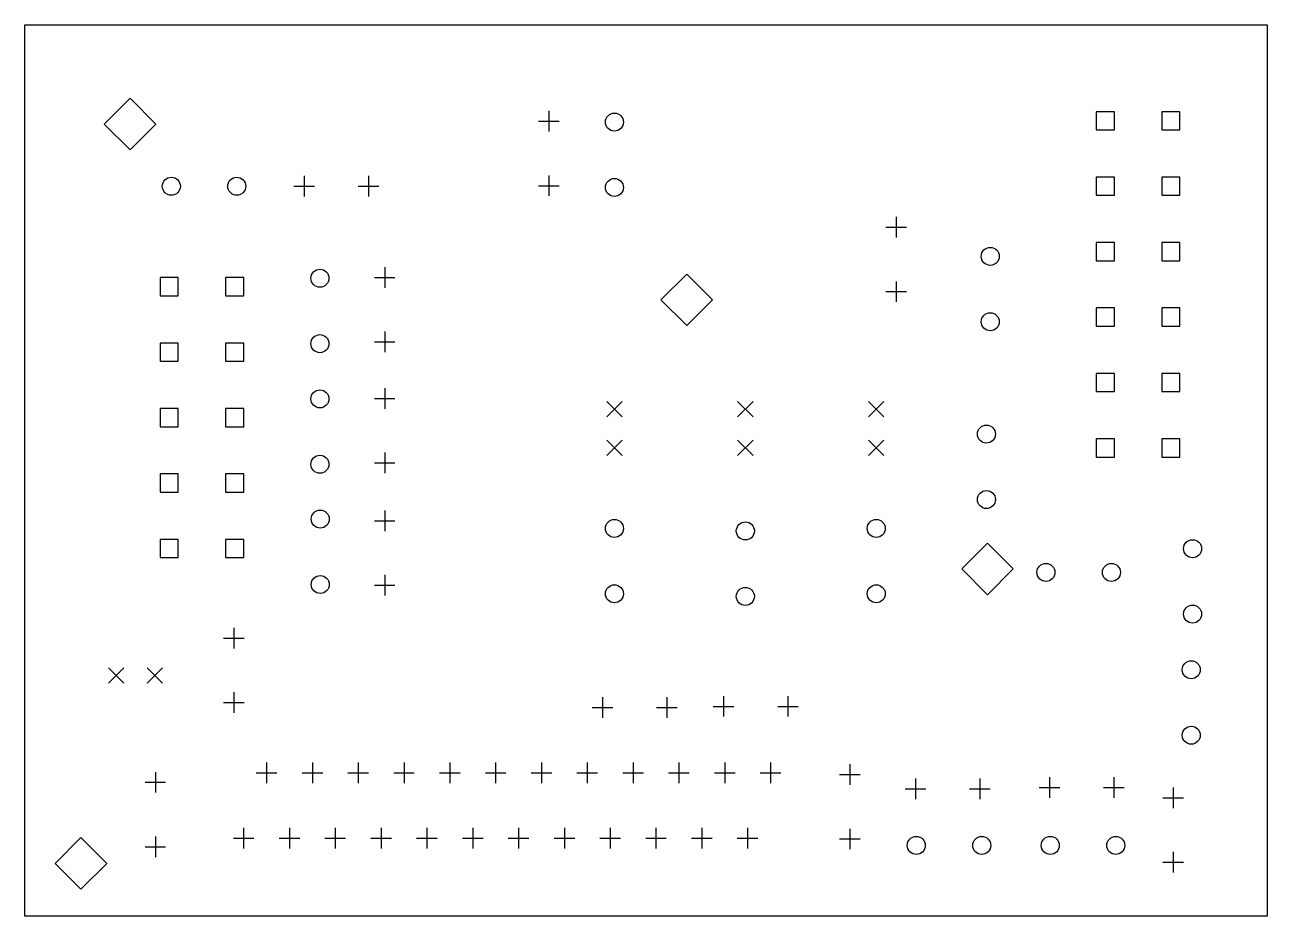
# Model space of a CAD drawing. Extents: x 4.74 to 6.8, y -5.02 to -2.92.
# Drawn here: x 4.824 to 6.722, y -4.287 to -2.925 of the extents above; entities that cross this region are included whole.
import ezdxf

# ---------------------------------------------------------------- set-up
doc = ezdxf.new("R2010")
doc.units = 0
doc.header["$MEASUREMENT"] = 0
doc.layers.add('BLACK', color=7, linetype='CONTINUOUS')

msp = doc.modelspace()

# ---------------------------------------------------------------- linework, layer by layer
at = {"layer": 'BLACK', "linetype": 'CONTINUOUS'}
for p, q in [((4.82425, -2.92486), (6.72224, -2.92486)), ((4.82425, -4.28726), (4.82425, -2.92486)), ((6.72224, -2.92486), (6.72224, -4.28726)), ((4.985, -3.03715), (4.94563, -3.07652)), ((5.02437, -3.07652), (4.985, -3.03715)), ((5.60925, -3.0723), (5.64075, -3.0723)), ((5.625, -3.05656), (5.625, -3.08805)), ((6.48892, -3.0576), (6.46108, -3.0576)), ((6.46108, -3.0576), (6.46108, -3.08544)), ((6.48892, -3.08544), (6.48892, -3.0576)), ((6.58892, -3.0576), (6.56108, -3.0576)), ((6.56108, -3.0576), (6.56108, -3.08544)), ((6.58892, -3.08544), (6.58892, -3.0576)), ((4.94563, -3.07652), (4.985, -3.11589)), ((4.985, -3.11589), (5.02437, -3.07652)), ((6.46108, -3.08544), (6.48892, -3.08544)), ((6.56108, -3.08544), (6.58892, -3.08544)), ((5.25079, -3.15577), (5.25079, -3.18726)), ((5.34921, -3.15577), (5.34921, -3.18726)), ((5.625, -3.15498), (5.625, -3.18648)), ((6.48892, -3.1576), (6.46108, -3.1576)), ((6.46108, -3.1576), (6.46108, -3.18544)), ((6.48892, -3.18544), (6.48892, -3.1576)), ((6.58892, -3.1576), (6.56108, -3.1576)), ((6.56108, -3.1576), (6.56108, -3.18544)), ((6.58892, -3.18544), (6.58892, -3.1576)), ((5.23504, -3.17152), (5.26654, -3.17152)), ((5.33346, -3.17152), (5.36496, -3.17152)), ((5.60925, -3.17073), (5.64075, -3.17073)), ((6.46108, -3.18544), (6.48892, -3.18544)), ((6.56108, -3.18544), (6.58892, -3.18544)), ((6.15551, -3.2185), (6.15551, -3.25)), ((6.13976, -3.23425), (6.17126, -3.23425)), ((6.48892, -3.2576), (6.46108, -3.2576)), ((6.46108, -3.2576), (6.46108, -3.28544)), ((6.48892, -3.28544), (6.48892, -3.2576)), ((6.58892, -3.2576), (6.56108, -3.2576)), ((6.56108, -3.2576), (6.56108, -3.28544)), ((6.58892, -3.28544), (6.58892, -3.2576)), ((5.37402, -3.29528), (5.37402, -3.32677)), ((6.46108, -3.28544), (6.48892, -3.28544)), ((6.56108, -3.28544), (6.58892, -3.28544)), ((5.05872, -3.31128), (5.03088, -3.31128)), ((5.03088, -3.31128), (5.03088, -3.33912)), ((5.05872, -3.33912), (5.05872, -3.31128)), ((5.15872, -3.31128), (5.13088, -3.31128)), ((5.13088, -3.31128), (5.13088, -3.33912)), ((5.15872, -3.33912), (5.15872, -3.31128)), ((5.35827, -3.31102), (5.38976, -3.31102)), ((5.83543, -3.30591), (5.79606, -3.34528)), ((5.8748, -3.34528), (5.83543, -3.30591)), ((6.15551, -3.31693), (6.15551, -3.34843)), ((5.03088, -3.33912), (5.05872, -3.33912)), ((5.13088, -3.33912), (5.15872, -3.33912)), ((6.13976, -3.33268), (6.17126, -3.33268)), ((5.79606, -3.34528), (5.83543, -3.38465)), ((5.83543, -3.38465), (5.8748, -3.34528)), ((6.48892, -3.3576), (6.46108, -3.3576)), ((6.46108, -3.3576), (6.46108, -3.38544)), ((6.48892, -3.38544), (6.48892, -3.3576)), ((6.58892, -3.3576), (6.56108, -3.3576)), ((6.56108, -3.3576), (6.56108, -3.38544)), ((6.58892, -3.38544), (6.58892, -3.3576)), ((5.37402, -3.3937), (5.37402, -3.4252)), ((6.46108, -3.38544), (6.48892, -3.38544)), ((6.56108, -3.38544), (6.58892, -3.38544)), ((5.05872, -3.41128), (5.03088, -3.41128)), ((5.03088, -3.41128), (5.03088, -3.43912)), ((5.05872, -3.43912), (5.05872, -3.41128)), ((5.15872, -3.41128), (5.13088, -3.41128)), ((5.13088, -3.41128), (5.13088, -3.43912)), ((5.15872, -3.43912), (5.15872, -3.41128)), ((5.35827, -3.40945), (5.38976, -3.40945)), ((5.03088, -3.43912), (5.05872, -3.43912)), ((5.13088, -3.43912), (5.15872, -3.43912)), ((6.48892, -3.4576), (6.46108, -3.4576)), ((6.46108, -3.4576), (6.46108, -3.48544)), ((6.48892, -3.48544), (6.48892, -3.4576)), ((6.58892, -3.4576), (6.56108, -3.4576)), ((6.56108, -3.4576), (6.56108, -3.48544)), ((6.58892, -3.48544), (6.58892, -3.4576)), ((5.37402, -3.48031), (5.37402, -3.51181)), ((6.46108, -3.48544), (6.48892, -3.48544)), ((6.56108, -3.48544), (6.58892, -3.48544)), ((5.05872, -3.51128), (5.03088, -3.51128)), ((5.03088, -3.51128), (5.03088, -3.53912)), ((5.05872, -3.53912), (5.05872, -3.51128)), ((5.15872, -3.51128), (5.13088, -3.51128)), ((5.13088, -3.51128), (5.13088, -3.53912)), ((5.15872, -3.53912), (5.15872, -3.51128)), ((5.35827, -3.49606), (5.38976, -3.49606)), ((5.71319, -3.50065), (5.73681, -3.52427)), ((5.73681, -3.50065), (5.71319, -3.52427)), ((5.91319, -3.50065), (5.93681, -3.52427)), ((5.93681, -3.50065), (5.91319, -3.52427)), ((6.11319, -3.50065), (6.13681, -3.52427)), ((6.13681, -3.50065), (6.11319, -3.52427)), ((5.03088, -3.53912), (5.05872, -3.53912)), ((5.13088, -3.53912), (5.15872, -3.53912)), ((5.71319, -3.5597), (5.73681, -3.58333)), ((5.73681, -3.5597), (5.71319, -3.58333)), ((5.91319, -3.5597), (5.93681, -3.58333)), ((5.93681, -3.5597), (5.91319, -3.58333)), ((6.11319, -3.5597), (6.13681, -3.58333)), ((6.13681, -3.5597), (6.11319, -3.58333)), ((6.48892, -3.5576), (6.46108, -3.5576)), ((6.46108, -3.5576), (6.46108, -3.58544)), ((6.48892, -3.58544), (6.48892, -3.5576)), ((6.58892, -3.5576), (6.56108, -3.5576)), ((6.56108, -3.5576), (6.56108, -3.58544)), ((6.58892, -3.58544), (6.58892, -3.5576)), ((5.37402, -3.57874), (5.37402, -3.61024)), ((6.46108, -3.58544), (6.48892, -3.58544)), ((6.56108, -3.58544), (6.58892, -3.58544)), ((5.35827, -3.59449), (5.38976, -3.59449)), ((5.05872, -3.61128), (5.03088, -3.61128)), ((5.03088, -3.61128), (5.03088, -3.63912)), ((5.05872, -3.63912), (5.05872, -3.61128)), ((5.15872, -3.61128), (5.13088, -3.61128)), ((5.13088, -3.61128), (5.13088, -3.63912)), ((5.15872, -3.63912), (5.15872, -3.61128)), ((5.03088, -3.63912), (5.05872, -3.63912)), ((5.13088, -3.63912), (5.15872, -3.63912)), ((5.37402, -3.66732), (5.37402, -3.69882)), ((5.35827, -3.68307), (5.38976, -3.68307)), ((5.05872, -3.71128), (5.03088, -3.71128)), ((5.03088, -3.71128), (5.03088, -3.73912)), ((5.05872, -3.73912), (5.05872, -3.71128)), ((5.15872, -3.71128), (5.13088, -3.71128)), ((5.13088, -3.71128), (5.13088, -3.73912)), ((5.15872, -3.73912), (5.15872, -3.71128)), ((6.295, -3.71715), (6.25563, -3.75652)), ((6.33437, -3.75652), (6.295, -3.71715)), ((5.03088, -3.73912), (5.05872, -3.73912)), ((5.13088, -3.73912), (5.15872, -3.73912)), ((6.25563, -3.75652), (6.295, -3.79589)), ((6.295, -3.79589), (6.33437, -3.75652)), ((5.37402, -3.76575), (5.37402, -3.79724)), ((5.35827, -3.7815), (5.38976, -3.7815)), ((5.1437, -3.84646), (5.1437, -3.87795)), ((5.12795, -3.8622), (5.15945, -3.8622)), ((4.95187, -3.90748), (4.97549, -3.9311)), ((4.97549, -3.90748), (4.95187, -3.9311)), ((5.01092, -3.90748), (5.03454, -3.9311)), ((5.03454, -3.90748), (5.01092, -3.9311)), ((5.1437, -3.94488), (5.1437, -3.97638)), ((5.12795, -3.96063), (5.15945, -3.96063)), ((5.70669, -3.95276), (5.70669, -3.98425)), ((5.80512, -3.95276), (5.80512, -3.98425)), ((5.87598, -3.96654), (5.90748, -3.96654)), ((5.89173, -3.95079), (5.89173, -3.98228)), ((5.97441, -3.96654), (6.00591, -3.96654)), ((5.99016, -3.95079), (5.99016, -3.98228)), ((5.69094, -3.9685), (5.72244, -3.9685)), ((5.78937, -3.9685), (5.82087, -3.9685)), ((5.19352, -4.05236), (5.19352, -4.08386)), ((5.26352, -4.05236), (5.26352, -4.08386)), ((5.33352, -4.05236), (5.33352, -4.08386)), ((5.40352, -4.05236), (5.40352, -4.08386)), ((5.47352, -4.05236), (5.47352, -4.08386)), ((5.54352, -4.05236), (5.54352, -4.08386)), ((5.61352, -4.05236), (5.61352, -4.08386)), ((5.68352, -4.05236), (5.68352, -4.08386)), ((5.75352, -4.05236), (5.75352, -4.08386)), ((5.82352, -4.05236), (5.82352, -4.08386)), ((5.89352, -4.05236), (5.89352, -4.08386)), ((5.96352, -4.05236), (5.96352, -4.08386)), ((6.08465, -4.05512), (6.08465, -4.08661)), ((5.02362, -4.06693), (5.02362, -4.09843)), ((5.17778, -4.06811), (5.20927, -4.06811)), ((5.24778, -4.06811), (5.27927, -4.06811)), ((5.31778, -4.06811), (5.34927, -4.06811)), ((5.38778, -4.06811), (5.41927, -4.06811)), ((5.45778, -4.06811), (5.48927, -4.06811)), ((5.52778, -4.06811), (5.55927, -4.06811)), ((5.59778, -4.06811), (5.62927, -4.06811)), ((5.66778, -4.06811), (5.69927, -4.06811)), ((5.73778, -4.06811), (5.76927, -4.06811)), ((5.80778, -4.06811), (5.83927, -4.06811)), ((5.87778, -4.06811), (5.90927, -4.06811)), ((5.94778, -4.06811), (5.97927, -4.06811)), ((6.0689, -4.07087), (6.10039, -4.07087)), ((6.18504, -4.07677), (6.18504, -4.10827)), ((6.28346, -4.07677), (6.28346, -4.10827)), ((6.38976, -4.0748), (6.38976, -4.1063)), ((6.48819, -4.0748), (6.48819, -4.1063)), ((5.00787, -4.08268), (5.03937, -4.08268)), ((6.16929, -4.09252), (6.20079, -4.09252)), ((6.26772, -4.09252), (6.29921, -4.09252)), ((6.37402, -4.09055), (6.40551, -4.09055)), ((6.47244, -4.09055), (6.50394, -4.09055)), ((6.57874, -4.09055), (6.57874, -4.12205)), ((6.56299, -4.1063), (6.59449, -4.1063)), ((5.15852, -4.15236), (5.15852, -4.18386)), ((5.22852, -4.15236), (5.22852, -4.18386)), ((5.29852, -4.15236), (5.29852, -4.18386)), ((5.36852, -4.15236), (5.36852, -4.18386)), ((5.43852, -4.15236), (5.43852, -4.18386)), ((5.50852, -4.15236), (5.50852, -4.18386)), ((5.57852, -4.15236), (5.57852, -4.18386)), ((5.64852, -4.15236), (5.64852, -4.18386)), ((5.71852, -4.15236), (5.71852, -4.18386)), ((5.78852, -4.15236), (5.78852, -4.18386)), ((5.85852, -4.15236), (5.85852, -4.18386)), ((5.92852, -4.15236), (5.92852, -4.18386)), ((6.08465, -4.15354), (6.08465, -4.18504)), ((4.91, -4.16715), (4.87063, -4.20652)), ((4.94937, -4.20652), (4.91, -4.16715)), ((5.02362, -4.16535), (5.02362, -4.19685)), ((5.14278, -4.16811), (5.17427, -4.16811)), ((5.21278, -4.16811), (5.24427, -4.16811)), ((5.28278, -4.16811), (5.31427, -4.16811)), ((5.35278, -4.16811), (5.38427, -4.16811)), ((5.42278, -4.16811), (5.45427, -4.16811)), ((5.49278, -4.16811), (5.52427, -4.16811)), ((5.56278, -4.16811), (5.59427, -4.16811)), ((5.63278, -4.16811), (5.66427, -4.16811)), ((5.70278, -4.16811), (5.73427, -4.16811)), ((5.77278, -4.16811), (5.80427, -4.16811)), ((5.84278, -4.16811), (5.87427, -4.16811)), ((5.91278, -4.16811), (5.94427, -4.16811)), ((6.0689, -4.16929), (6.10039, -4.16929)), ((5.00787, -4.1811), (5.03937, -4.1811)), ((6.57874, -4.18898), (6.57874, -4.22047)), ((4.87063, -4.20652), (4.91, -4.24589)), ((4.91, -4.24589), (4.94937, -4.20652)), ((6.56299, -4.20472), (6.59449, -4.20472)), ((6.72224, -4.28726), (4.82425, -4.28726))]:
    msp.add_line(p, q, dxfattribs=at)
at = {"layer": 'BLACK'}
for centre in [(5.725, -3.07348), (5.04803, -3.17152), (5.14803, -3.17152), (5.725, -3.17348), (6.29921, -3.27874), (5.275, -3.3122), (6.29921, -3.37874), (5.275, -3.4122), (5.275, -3.49652), (6.29331, -3.55039), (5.275, -3.59652), (6.29331, -3.65039), (5.27559, -3.68031), (5.725, -3.69455), (6.125, -3.69455), (5.925, -3.69848), (6.60827, -3.72559), (6.38425, -3.76181), (6.48425, -3.76181), (5.27559, -3.78031), (5.725, -3.79455), (5.925, -3.79848), (6.125, -3.79455), (6.60827, -3.82559), (6.6063, -3.91063), (6.6063, -4.01063), (6.18622, -4.17913), (6.28622, -4.17913), (6.39094, -4.17913), (6.49094, -4.17913)]:
    msp.add_circle(centre, 0.01378, dxfattribs=at)

doc.saveas('drawing.dxf')
